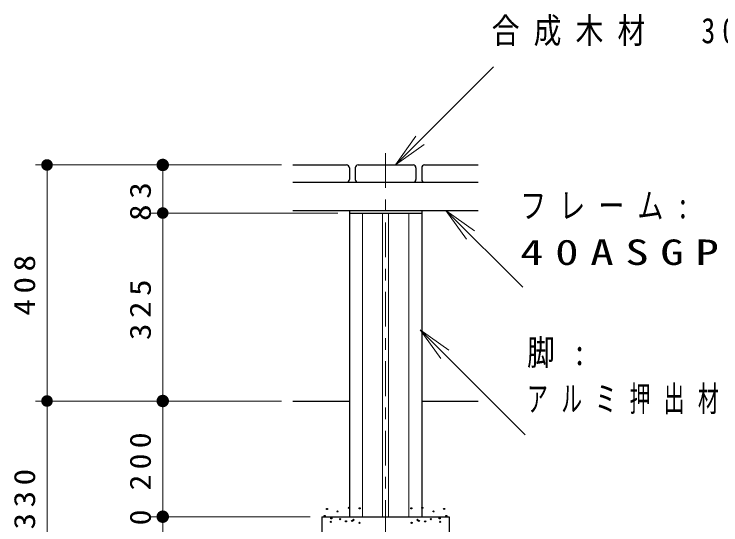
# Model space of a CAD drawing. Units: millimetres on the paper, scale 1:20. Extents: x -365 to 0, y -5 to 257.
# Drawn here: x -190.1 to -129.1, y 80.9 to 125.1 of the extents above; entities that cross this region are included whole.
import ezdxf

# ---------------------------------------------------------------- set-up
doc = ezdxf.new("R2010")
doc.units = ezdxf.units.MM
doc.linetypes.add('USER2', pattern=[6, 3, -1, 1, -1])
doc.layers.add('LY_1', color=7, linetype='Continuous', lineweight=25)
doc.styles.add('ＭＳ ゴシック', font='')
doc.styles.get('ＭＳ ゴシック').set_extended_font_data('MS Gothic')

# ---------------------------------------------------------------- blocks, each defined once
blk = doc.blocks.new('filled_dot')
at = {"color": 0, "linetype": 'Continuous', "lineweight": -2, "const_width": 1.25}
blk.add_lwpolyline([(-0.625, 0, 1), (0.625, 0, 1)], format="xyb", close=True, dxfattribs=at)
blk = doc.blocks.new('open_arrow')
at = {"color": 0, "linetype": 'Continuous', "lineweight": -2}
blk.add_lwpolyline([(7.5, 1.25), (0, 0), (7.5, -1.25)], dxfattribs=at)

msp = doc.modelspace()

# ---------------------------------------------------------------- linework, layer by layer
at = {"layer": 'LY_1', "lineweight": 13}
for p, q in [((-157.203, 112.064), (-148.718, 120.549)), ((-167.051, 112.061), (-188.301, 112.061)), ((-187.301, 91.656), (-187.301, 112.061)), ((-177.301, 107.906), (-177.301, 112.061)), ((-152.833, 108.131), (-146.202, 101.5)), ((-162.176, 107.906), (-178.301, 107.906)), ((-177.301, 91.656), (-177.301, 107.906)), ((-160.051, 107.906), (-160.051, 81.656)), ((-158.301, 107.906), (-158.301, 81.656)), ((-157.801, 107.906), (-157.801, 81.656)), ((-156.051, 107.906), (-156.051, 81.656)), ((-155.051, 97.806), (-145.98, 88.735)), ((-167.051, 91.656), (-188.301, 91.656)), ((-167.051, 91.656), (-188.301, 91.656)), ((-187.301, 75.156), (-187.301, 91.656)), ((-177.301, 81.656), (-177.301, 91.656)), ((-164.551, 81.656), (-178.301, 81.656)), ((-177.301, 80.156), (-177.301, 81.656))]:
    msp.add_line(p, q, dxfattribs=at)
at = {"layer": 'LY_1', "linetype": 'USER2', "lineweight": 13}
msp.add_line((-158.051, 113.087), (-158.051, 72.566), dxfattribs=at)
at = {"layer": 'LY_1'}
for p, q in [((-166.051, 112.061), (-161.426, 112.061)), ((-161.176, 111.811), (-161.176, 110.811)), ((-160.676, 111.811), (-160.676, 110.811)), ((-160.426, 112.061), (-155.676, 112.061)), ((-155.426, 111.811), (-155.426, 110.811)), ((-154.926, 111.811), (-154.926, 110.811)), ((-154.676, 112.061), (-150.051, 112.061)), ((-166.051, 110.561), (-150.051, 110.561)), ((-166.051, 108.131), (-150.051, 108.131)), ((-161.176, 108.131), (-161.176, 81.656)), ((-154.926, 108.131), (-154.926, 81.656)), ((-161.176, 107.906), (-154.926, 107.906)), ((-166.051, 91.656), (-161.176, 91.656)), ((-154.926, 91.656), (-150.051, 91.656)), ((-163.551, 81.656), (-163.551, 75.156)), ((-163.551, 81.656), (-152.551, 81.656)), ((-152.551, 81.656), (-152.551, 75.156))]:
    msp.add_line(p, q, dxfattribs=at)
for centre in [(-161.226, 82.425), (-154.876, 82.425), (-163.109, 82.326), (-162.201, 82.111), (-160.285, 82.376), (-155.818, 82.376), (-153.901, 82.111), (-152.993, 82.326), (-163.308, 81.715), (-162.772, 81.212), (-162.73, 81.517), (-161.965, 81.445), (-161.474, 81.252), (-160.931, 81.288), (-160.813, 81.385), (-155.289, 81.385), (-155.172, 81.288), (-154.628, 81.252), (-154.138, 81.445), (-153.373, 81.517), (-153.33, 81.212), (-152.795, 81.715), (-160.302, 81.118), (-155.8, 81.118)]:
    msp.add_circle(centre, 0.05, dxfattribs=at)
for centre, start, end in [((-161.426, 111.811), 0, 89.99998), ((-160.426, 111.811), 89.99998, 179.99996), ((-155.676, 111.811), 0, 89.99998), ((-154.676, 111.811), 89.99998, 179.99996), ((-161.426, 110.811), 270.00002, 0), ((-160.426, 110.811), 179.99998, 270.00003), ((-155.676, 110.811), 270.00002, 0), ((-154.676, 110.811), 179.99998, 270.00003)]:
    msp.add_arc(centre, 0.25, start, end, dxfattribs=at)

# ---------------------------------------------------------------- block references
at = {"layer": 'LY_1', "lineweight": 13}
for name, p, xscale, yscale, rotation in [('open_arrow', (-157.203, 112.064), 0.4, 0.4, 45), ('filled_dot', (-187.301, 112.061), 0.4, 0.4, 270), ('filled_dot', (-177.301, 112.061), 0.431, 0.431, 270), ('filled_dot', (-177.301, 107.906), 0.4, 0.4, 270), ('open_arrow', (-152.833, 108.131), 0.4, 0.4, 315), ('open_arrow', (-155.051, 97.806), 0.4, 0.4, 315), ('filled_dot', (-187.301, 91.656), 0.4, 0.4, 270), ('filled_dot', (-187.301, 91.656), 0.4, 0.4, 90), ('filled_dot', (-177.301, 91.656), 0.431, 0.431, 270), ('filled_dot', (-177.301, 91.656), 0.4, 0.4, 90), ('filled_dot', (-177.301, 81.656), 0.431, 0.431, 270)]:
    msp.add_blockref(name, p, dxfattribs=dict(at, xscale=xscale, yscale=yscale, rotation=rotation))

# ---------------------------------------------------------------- texts
at = {"layer": 'LY_1', "char_height": 2.199, "attachment_point": 4, "style": 'ＭＳ ゴシック'}
for s, insert in [('\\T1.51;\\W0.8;合成木材\u300030t', (-148.88, 123.549)), ('\\T1.5;\\W0.75;フレーム:', (-146.422, 108.5)), ('\\T1.5;\\W1.35;40ASGP', (-146.422, 104.5)), ('\\T1.64;\\W0.8;脚:', (-145.823, 95.735)), ('\\T1.64;\\W0.6;アルミ押出材', (-145.823, 91.735))]:
    msp.add_mtext(s, dxfattribs=dict(at, insert=insert))
at = {"layer": 'LY_1', "char_height": 1.833, "attachment_point": 8, "rotation": 90, "style": 'ＭＳ ゴシック'}
for s, insert in [('\\T1.34;\\W1.15;83', (-178.301, 109.139)), ('\\T1.33;\\W1.15;408', (-188.301, 101.896)), ('\\T1.33;\\W1.15;325', (-178.301, 99.781)), ('\\T1.33;\\W1.1;200', (-178.301, 86.656)), ('\\T1.33;\\W1.15;330', (-188.301, 83.406)), ('\\T1.34;\\W1.1;30', (-178.301, 80.906))]:
    msp.add_mtext(s, dxfattribs=dict(at, insert=insert))

doc.saveas('drawing.dxf')
